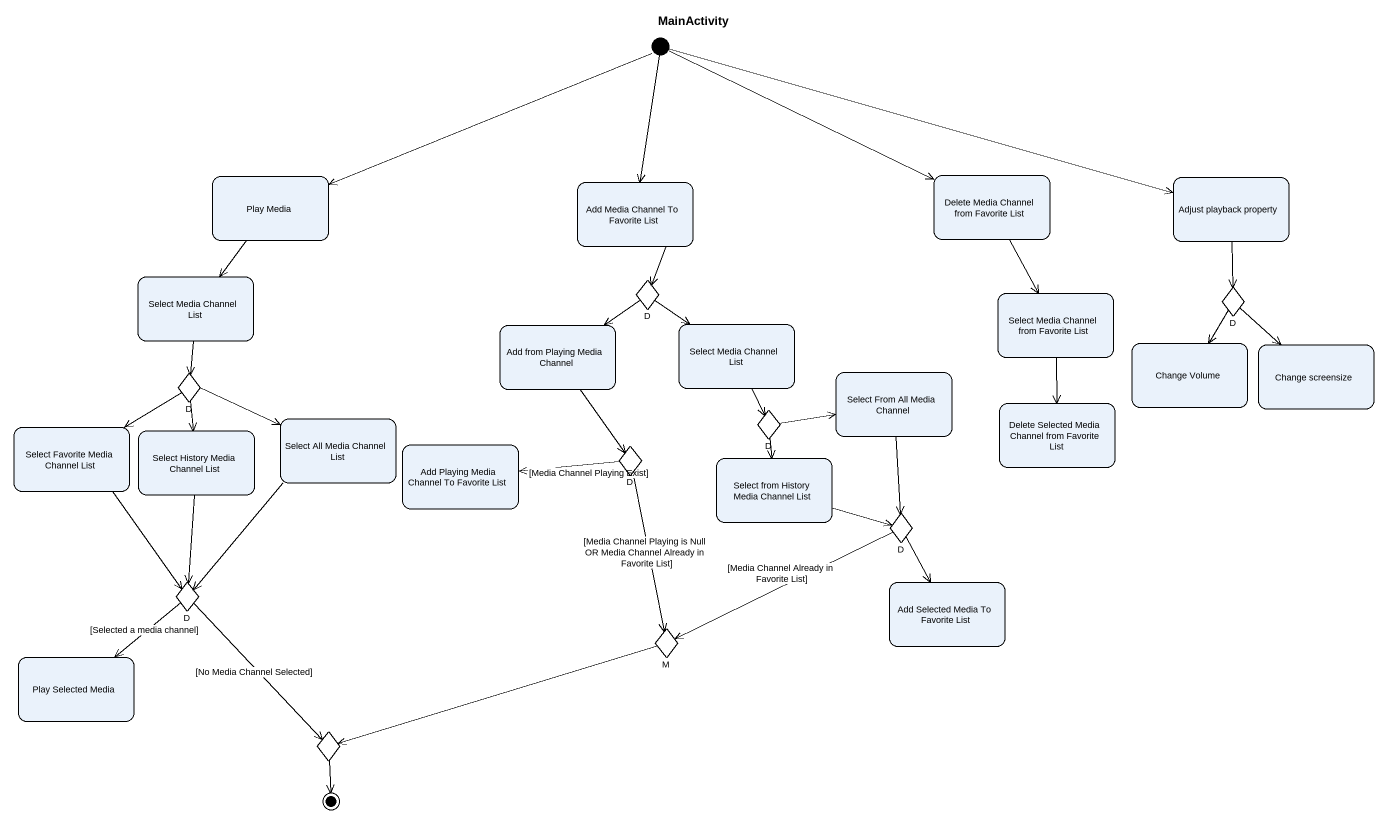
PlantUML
@startuml
title MainActivity
hide empty description
state "Play Media" as Play_Media
state "Delete Media Channel from Favorite List" as Delete_Media_Channel_from
state "Adjust playback property" as Adjust_playback_property
state "Add Media Channel To Favorite List" as Add_Media_Channel_To
state "Select Media Channel List" as Select_Media_Channel_List
state D <<choice>>
state "Select Media Channel from Favorite List" as Select_Media_Channel_from
state "D" as D_2 <<choice>>
state "Add from Playing Media Channel" as Add_from_Playing_Media
state "Select Media Channel List" as Select_Media_Channel_List_2
state "D" as D_3 <<choice>>
state "Select From All Media Channel" as Select_From_All_Media
state "Change Volume" as Change_Volume
state "Change screensize" as Change_screensize
state "D" as D_4 <<choice>>
state "Delete Selected Media Channel from Favorite List" as Delete_Selected_Media
state "Select Favorite Media Channel List" as Select_Favorite_Media
state "Select History Media Channel List" as Select_History_Media
state "Select All Media Channel List" as Select_All_Media_Channel
state "Add Playing Media Channel To Favorite List" as Add_Playing_Media_Channel
state "D" as D_5 <<choice>>
state "Select from History Media Channel List" as Select_from_History_Media
state "D" as D_6 <<choice>>
state "D" as D_7 <<choice>>
state "Add Selected Media To Favorite List" as Add_Selected_Media_To
state M <<choice>>
state "Play Selected Media" as Play_Selected_Media
state choice1 <<choice>>
[*] -left-> Play_Media
[*] -right-> Delete_Media_Channel_from
[*] -right-> Adjust_playback_property
[*] --> Add_Media_Channel_To
Play_Media --> Select_Media_Channel_List
Delete_Media_Channel_from --> Select_Media_Channel_from
Adjust_playback_property --> D_2
Add_Media_Channel_To --> D
Select_Media_Channel_List --> D_3
D --> Add_from_Playing_Media
D --> Select_Media_Channel_List_2
Select_Media_Channel_from --> Delete_Selected_Media
D_2 --> Change_Volume
D_2 --> Change_screensize
Add_from_Playing_Media --> D_5
Select_Media_Channel_List_2 --> D_4
D_3 --> Select_Favorite_Media
D_3 --> Select_History_Media
D_3 -right-> Select_All_Media_Channel
Select_From_All_Media --> D_6
D_4 -right-> Select_From_All_Media
D_4 --> Select_from_History_Media
Select_Favorite_Media --> D_7
Select_History_Media --> D_7
Select_All_Media_Channel --> D_7
D_5 -left-> Add_Playing_Media_Channel : [Media Channel Playing Exist]
D_5 --> M : [Media Channel Playing is Null OR Media Channel Already in Favorite List]
Select_from_History_Media -right-> D_6
D_6 --> Add_Selected_Media_To
D_6 -left-> M : [Media Channel Already in Favorite List]
D_7 --> Play_Selected_Media : [Selected a media channel]
D_7 --> choice1 : [No Media Channel Selected]
M -left-> choice1
choice1 --> [*]
@enduml
